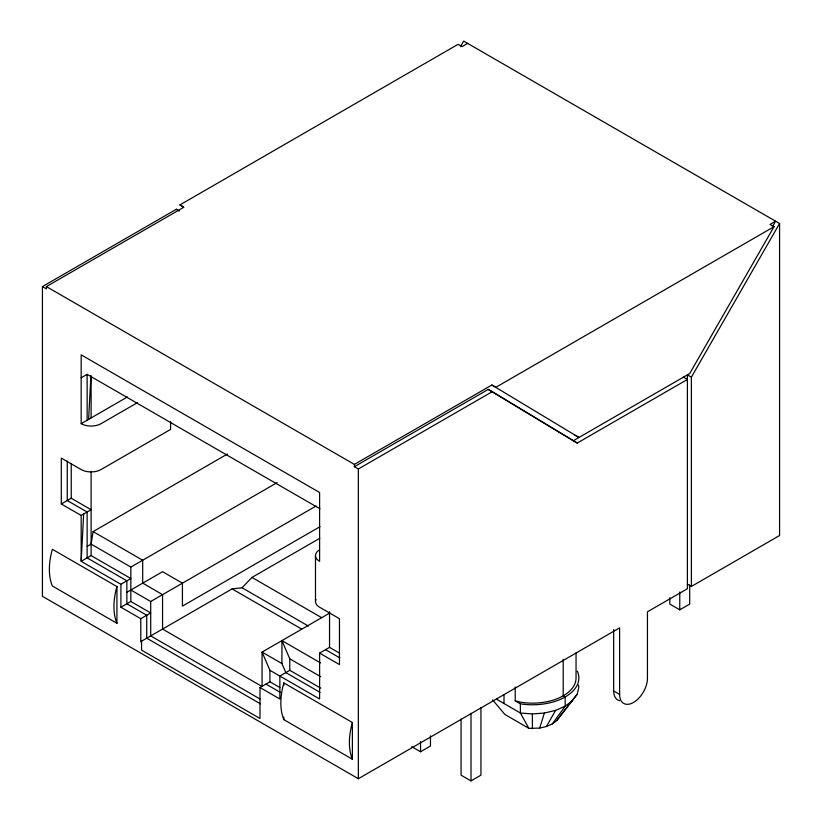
<?xml version="1.0" encoding="UTF-8"?>
<svg xmlns="http://www.w3.org/2000/svg" width="822" height="822" viewBox="0 0 822 822"><rect width="100%" height="100%" fill="white"/><g stroke="black" fill="none" stroke-linecap="round" stroke-linejoin="round"><path stroke-width="1.23" d="M83.649 514.017L81.172 561.334L120.906 584.278L130.842 578.544L91.108 555.6L81.172 561.334L81.172 515.445L61.301 503.978L61.301 458.09L81.172 469.557A14.046 8.107 0 0 0 101.034 469.557L170.586 429.413L170.586 421.768M88.622 419.374L90.903 375.89M87.132 546.424L91.108 544.123L93.091 531.598L227.489 454.001M492.584 699.861L504.852 714.431L528.865 728.364L539.694 728.097L546.476 726.484L552.312 723.915L556.792 720.565L577.239 694.169L578.852 687.243L578.339 684.942M539.694 728.097L544.37 713.054L555.569 710.393L565.187 706.16L572.585 700.621M546.476 726.484L555.569 710.393M460.454 46.669L463.649 41.1L779.575 223.492L779.575 535.523L691.374 586.446L687.398 584.154M772.403 226.769L775.598 221.2L770.009 224.437L773.985 226.728L689.709 373.537L573.294 440.756L488.247 389.402L354.374 466.691L354.374 464.399L46.402 286.59L46.402 288.882L42.425 286.59L42.425 596.32L358.351 778.722L619.624 627.874L619.624 694.405A19.666 11.354 -60 0 0 633.536 702.44A19.666 11.354 -60 0 0 647.448 678.345L647.448 611.804L687.398 588.747L687.398 374.873L691.374 377.175L691.374 586.446M691.374 377.175L779.575 223.492M556.792 720.565L558.909 717.637M552.312 723.915L565.187 706.16L565.187 696.974L563.204 695.823L563.204 659.316M559.607 716.65L577.239 694.169M120.906 584.278L120.906 607.222L140.778 618.689L140.778 641.633L232.102 588.912L242.038 587.761L251.974 577.434L319.809 538.276M126.865 592.302L162.561 571.701L182.422 583.178L182.422 606.112L320.005 526.686M183.193 206.897L179.915 204.914L458.06 44.326L462.036 46.628L467.626 43.391M42.425 286.59L176.298 209.291L179.278 211.018M46.402 286.59L183.892 207.206L179.915 204.914M81.172 377.791L87.132 374.349L320.015 508.808M319.604 549.856A14.046 8.107 0 0 0 319.604 561.334L319.604 492.501L81.172 354.847L81.172 423.679L127.533 396.913M137.469 402.646L101.034 423.679A14.046 8.107 0 0 1 81.172 423.679M61.301 503.978L71.237 498.245L91.108 509.712L81.172 515.445M91.108 544.123L130.842 567.067L277.086 482.637M354.374 464.399L491.864 385.015L495.841 387.306L773.985 226.728M354.374 466.691L358.351 468.982L492.224 391.693L577.27 443.048L687.398 379.466L683.421 377.175M120.906 607.222L130.842 601.488L150.714 612.955L140.778 618.689M130.842 590.011L150.714 601.488L182.422 583.178M182.576 583.086L316.028 506.044M329.684 613.048L262.054 652.093L262.054 686.504L162.561 629.056L162.561 594.645L142.689 583.086L142.689 560.234L93.091 531.598M141.548 640.924L141.548 650.099L259.988 718.479L259.988 687.521L269.924 681.787L279.86 687.521M320.703 688.158L289.796 670.31L279.86 676.044L279.86 698.988L259.988 687.521M285.861 672.673L281.925 663.559L262.054 652.093L269.924 670.31L319.604 698.988L319.604 653.11L329.54 647.366L339.465 653.11M411.709 746.664L420.535 751.76L430.471 746.027L430.471 735.834M669.827 597.707L669.827 604.078L679.763 609.821L689.689 604.078L689.689 584.966M461.07 719.086L461.07 775.167L471.006 780.9L480.942 775.167L480.942 707.608M496.385 699.111L520.377 713.013L532.368 713.948L544.37 713.054M515.219 687.007L515.219 700.858L521.107 702.276A43.556 25.143 0 0 0 576.047 678.068L576.047 652.884M574.968 435.198L578.945 437.489L491.864 385.015M488.247 389.402L492.224 391.693M573.294 440.756L577.27 443.048M613.664 629.549L613.664 690.963L619.624 694.405M251.974 577.434L321.618 617.651M242.038 587.761L308.363 626.056M232.102 588.912L301.746 629.118M325.563 649.668L339.907 657.949M319.604 653.11L339.465 664.577L339.465 618.689L319.604 607.222A14.046 8.107 0 0 1 315.967 599.382M281.925 663.559L281.925 640.615L320.498 662.892M281.925 640.615L289.796 658.843L320.703 676.691M285.82 672.612L320.046 692.36M116.93 586.569L52.361 549.291A62.051 35.829 -60 0 0 52.361 585.994L116.93 623.282A62.051 35.829 -60 0 1 116.93 586.569L116.93 623.282M283.837 682.928L352.381 722.507A62.051 35.829 -60 0 0 352.381 759.22L283.837 719.64A62.051 35.829 -60 0 1 283.837 682.928L283.837 685.466M265.958 684.079L280.302 692.36M259.988 698.988L150.714 635.899L150.714 601.488M260.43 703.838L146.737 638.191L146.737 615.246L126.865 603.78L126.865 580.835L87.132 557.891L87.132 512.003L67.26 500.536L67.26 461.019M140.778 641.633L141.548 642.085M515.219 700.858L520.377 703.838A46.361 26.766 0 0 0 577.301 671.142M176.298 209.291L178.487 210.607M528.865 728.364L520.377 713.013L520.377 703.838M532.368 713.948L532.42 728.641M679.763 591.974L679.763 609.821M503.999 694.672L503.999 703.54M471.006 713.342L471.006 780.9M420.535 741.567L420.535 751.76M358.351 468.982L358.351 778.722M352.381 722.507L352.381 759.22M329.54 611.681L329.54 647.366M315.484 555.6L315.484 601.478M289.796 658.843L289.796 670.31M283.837 717.113L283.837 719.64M269.924 670.31L269.924 681.787M130.842 567.067L130.842 601.488M91.108 375.88L91.108 417.936M91.108 471.468L91.108 555.6M87.132 374.349L87.132 420.237M71.237 463.824L71.237 498.245M619.603 700.693A19.666 11.354 -60 0 1 613.664 690.963"/></g></svg>
